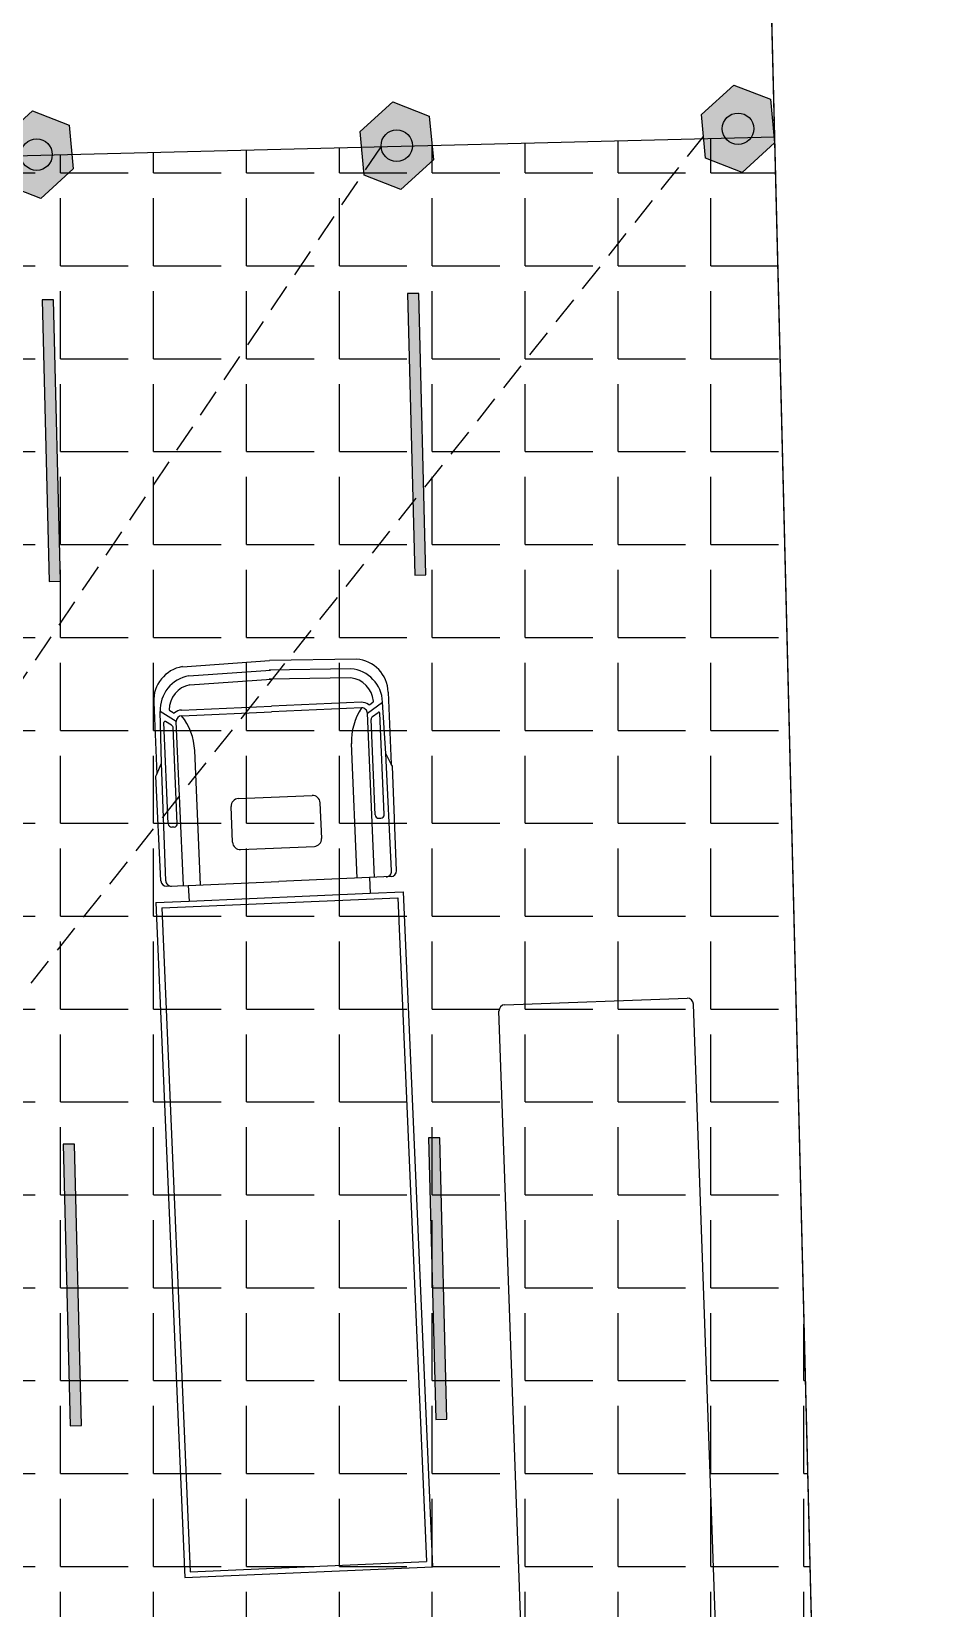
# Model space of a CAD drawing. Header units: metres. Extents: x 668617 to 675126, y 2286318 to 2293677.
# Drawn here: x 669905.52 to 669913.65, y 2287280.78 to 2287294.78 of the extents above; entities that cross this region are included whole.
import ezdxf

# ---------------------------------------------------------------- set-up
doc = ezdxf.new("R2010")
doc.units = ezdxf.units.M
doc.header["$MEASUREMENT"] = 0
doc.linetypes.add('HIDDEN', pattern=[0.375, 0.25, -0.125])
for name, color, linetype in [('0_GUIA', 6, 'Continuous'), ('0_LINEA_INDICADOR_SEÑAL', 253, 'Continuous'), ('DMTG-PB-BANQUETAS', 251, 'Continuous'), ('DMTG-SH-LINEA DISCONTINUA', 252, 'Continuous'), ('DMTG-ZONA-TRABAJO', 250, 'Continuous'), ('IAF-R', 7, 'Continuous')]:
    doc.layers.add(name, color=color, linetype=linetype)

# ---------------------------------------------------------------- blocks, each defined once
blk = doc.blocks.new('vh26-a')
for p, q in [((15460, 9446), (15460, 11696)), ((28885, 11771), (15535, 11771)), ((28960, 9446), (28960, 11696)), ((29120, 11696), (28960, 11696)), ((29510, 11621), (30560, 11621)), ((29510, 11121), (29510, 11621)), ((30560, 11621), (30560, 11196)), ((30710, 11621), (30710, 11421)), ((30710, 11621), (32062, 11621)), ((31510, 11621), (31510, 11421)), ((32307, 11621), (33585, 11621)), ((32360, 11496), (32582, 11207)), ((33635, 11621), (33710, 11621)), ((29120, 11471), (28960, 11471)), ((29120, 11396), (28960, 11396)), ((30660, 11421), (30660, 9721)), ((30660, 11421), (31960, 11396)), ((30785, 11369), (30785, 11318)), ((30785, 11369), (31671, 11351)), ((30785, 11318), (31575, 11303)), ((31575, 11303), (31671, 11351)), ((31710, 11296), (31810, 11346)), ((31710, 11296), (31760, 11246)), ((31810, 11346), (31910, 11321)), ((31910, 11321), (31960, 11271)), ((31960, 11396), (32310, 11246)), ((32432, 11228), (32310, 11371)), ((33510, 11371), (33610, 11371)), ((33610, 11371), (33610, 11121)), ((33685, 11050), (33685, 11371)), ((33760, 11371), (33760, 9771)), ((29120, 11171), (28960, 11171)), ((28960, 11121), (29660, 11121)), ((30660, 11196), (29660, 11196)), ((29660, 11196), (29660, 9946)), ((30710, 11271), (30710, 9871)), ((31760, 11246), (31785, 10571)), ((32010, 10571), (31960, 11271)), ((32310, 11246), (33710, 11046)), ((33410, 11271), (32535, 11271)), ((33410, 11271), (33410, 11221)), ((33510, 11121), (33610, 11121)), ((33535, 11121), (33535, 11075)), ((28946, 10571), (29385, 10978)), ((28960, 11046), (29660, 11046)), ((28960, 10720), (29311, 11046)), ((29385, 11046), (29385, 10096)), ((29435, 10096), (29435, 11046)), ((33585, 11066), (33585, 10076)), ((33710, 10096), (33710, 11046)), ((29385, 10164), (28946, 10571)), ((29385, 10596), (28973, 10596)), ((29385, 10546), (28973, 10546)), ((29660, 10596), (29435, 10596)), ((29435, 10546), (29660, 10546)), ((31760, 9896), (31785, 10571)), ((31785, 10571), (32010, 10571)), ((31785, 10571), (32010, 10571)), ((32010, 10571), (31960, 9871)), ((33585, 10571), (32310, 10571)), ((29311, 10096), (28960, 10421)), ((29660, 10096), (28960, 10096)), ((28960, 10021), (29660, 10021)), ((29120, 9971), (28960, 9971)), ((29535, 9521), (29535, 10021)), ((30660, 9946), (29660, 9946)), ((30560, 9946), (30560, 9521)), ((32310, 9896), (33710, 10096)), ((32360, 9646), (32582, 9935)), ((33410, 9871), (33410, 9921)), ((33510, 10021), (33610, 10021)), ((33535, 10021), (33535, 10067)), ((33610, 9771), (33610, 10021)), ((33685, 10092), (33685, 9771)), ((29120, 9746), (28960, 9746)), ((30660, 9721), (31960, 9746)), ((30785, 9823), (31575, 9839)), ((30785, 9773), (30785, 9823)), ((30785, 9773), (31671, 9790)), ((31575, 9839), (31671, 9790)), ((31710, 9846), (31760, 9896)), ((31710, 9846), (31810, 9796)), ((31810, 9796), (31910, 9821)), ((31910, 9821), (31960, 9871)), ((31960, 9746), (32310, 9896)), ((32432, 9913), (32310, 9771)), ((33410, 9871), (32535, 9871)), ((33510, 9771), (33610, 9771)), ((29120, 9671), (28960, 9671)), ((30710, 9721), (30710, 9521)), ((31510, 9721), (31510, 9521)), ((28885, 9371), (15535, 9371)), ((29120, 9446), (28960, 9446)), ((29510, 9521), (30560, 9521)), ((32062, 9521), (30710, 9521)), ((33585, 9521), (32307, 9521)), ((33635, 9521), (33710, 9521))]:
    blk.add_line(p, q)
for centre, radius in [((32185, 11496), 175), ((32185, 11496), 100), ((30335, 11371), 50), ((33660, 10571), 50), ((30335, 9771), 50), ((32185, 9646), 175), ((32185, 9646), 100)]:
    blk.add_circle(centre, radius)
for centre, radius, start, end in [((15535, 11696), 75, 90, 180), ((28885, 11696), 75, 0, 90), ((29019, 11583), 152, 312.075, 47.925), ((30385, 11321), 925, 161.0754, 192.4869), ((29685, 11321), 925, 352.2336, 18.9246), ((33304, 11446), 331, 346.9139, 31.8908), ((32097, 11183), 1599, 6.736, 15.8839), ((32172, 11183), 1599, 6.736, 15.8839), ((29019, 11283), 152, 312.075, 47.925), ((33510, 11271), 100, 90, 180), ((33572, 11308), 62.5, 306.8699, 53.1301), ((33510, 11221), 100, 180, 270), ((33572, 11183), 62.5, 306.8699, 53.1301), ((29019, 9858), 152, 312.075, 47.925), ((30385, 9821), 925, 167.5131, 198.9246), ((29685, 9821), 925, 341.0754, 7.7664), ((33510, 9921), 100, 90, 180), ((33572, 9958), 62.5, 306.8699, 53.1301), ((33510, 9871), 100, 180, 270), ((33304, 9696), 331, 328.1092, 13.0861), ((33572, 9833), 62.5, 306.8699, 53.1301), ((32097, 9958), 1599, 344.1161, 353.264), ((32172, 9958), 1599, 344.1161, 353.264), ((29019, 9558), 152, 312.075, 47.925), ((15535, 9446), 75, 180, 270), ((28885, 9446), 75, 270, 0)]:
    blk.add_arc(centre, radius, start, end)
blk = doc.blocks.new('camion planta')
for p, q in [((6, 1.1), (0, 1.1)), ((0, 1.1), (0, -1.1)), ((0.05, 1.05), (0.05, -1.05)), ((5.95, 1.05), (0.05, 1.05)), ((5.95, 1.05), (5.95, -1.05)), ((6, 1.1), (6, 0.805)), ((6.14, 0.997), (6.14, 0.805)), ((6.19, 1.047), (7.12, 1.051)), ((6.19, 1.004), (7.235, 0.997)), ((7.12, 1.051), (7.139, 1.042)), ((7.779, 1.042), (7.139, 1.042)), ((7.139, 1.042), (7.235, 0.997)), ((7.235, 0.997), (7.692, 0.988)), ((7.598, 0.849), (7.692, 0.988)), ((6.14, 0.849), (7.598, 0.849)), ((6.663, 0.909), (6.663, 0.929)), ((6.693, 0.959), (7.594, 0.959)), ((6.693, 0.879), (7.542, 0.879)), ((7.567, 0.893), (7.602, 0.944)), ((7.676, 0.874), (7.695, 0.903)), ((6.14, 0.805), (6, 0.805)), ((6, 0.805), (6, -0.805)), ((6.14, 0.805), (6.14, 0)), ((7.648, 0.799), (7.648, 0)), ((7.698, 0.799), (7.698, 0)), ((7.918, 0.714), (7.939, -0.008)), ((7.998, 0.72), (8.019, -0.006)), ((8.082, 0.774), (8.105, 0)), ((6.14, 0.697), (7.335, 0.697)), ((6.438, 0.328), (6.438, -0.328)), ((6.506, 0.396), (6.823, 0.396)), ((6.891, 0.328), (6.891, -0.328)), ((7.918, -0.714), (7.939, 0.008)), ((7.998, -0.72), (8.019, 0.006)), ((6.14, -0.805), (6.14, 0)), ((7.648, -0.8), (7.648, 0)), ((7.698, -0.8), (7.698, 0)), ((8.082, -0.775), (8.105, 0)), ((6.506, -0.396), (6.823, -0.396)), ((6.14, -0.697), (7.335, -0.697)), ((6.14, -0.805), (6, -0.805)), ((6, -0.805), (6, -1.1)), ((6.14, -0.997), (6.14, -0.805)), ((6.14, -0.85), (7.598, -0.85)), ((6.663, -0.91), (6.663, -0.93)), ((6.693, -0.88), (7.542, -0.88)), ((6.693, -0.96), (7.594, -0.96)), ((7.567, -0.893), (7.602, -0.944)), ((7.598, -0.85), (7.692, -0.988)), ((7.676, -0.874), (7.695, -0.903)), ((6, -1.1), (0, -1.1)), ((5.95, -1.05), (0.05, -1.05)), ((6.19, -1.004), (7.235, -0.997)), ((6.19, -1.047), (7.12, -1.051)), ((7.12, -1.051), (7.139, -1.042)), ((7.139, -1.042), (7.235, -0.997)), ((7.779, -1.042), (7.139, -1.042)), ((7.235, -0.997), (7.692, -0.988))]:
    blk.add_line(p, q)
for centre, radius, start, end in [((6.19, 0.997), 0.05, 90.221, 180), ((6.19, 0.954), 0.05, 89.6573, 180), ((7.695, 0.682), 0.306, 7.1101, 90.471), ((7.779, 0.736), 0.306, 7.1101, 90), ((6.693, 0.929), 0.03, 90, 180), ((6.693, 0.909), 0.03, 180, 270), ((7.542, 0.909), 0.03, 270, 325.8642), ((7.594, 0.949), 0.01, 325.8642, 90), ((7.598, 0.799), 0.05, 0, 90), ((7.684, 0.869), 0.01, 145.8642, 218.9833), ((7.598, 0.799), 0.1, 0, 38.9833), ((7.703, 0.897), 0.01, 87.6503, 145.8642), ((7.695, 0.682), 0.226, 8.0464, 87.6503), ((7.333, 1.232), 0.535, 270.1692, 306.0617), ((6.506, 0.328), 0.0679, 90, 180), ((6.823, 0.328), 0.0679, 0, 90), ((6.506, -0.328), 0.0679, 180, 270), ((6.823, -0.328), 0.0679, 270, 0), ((7.333, -1.232), 0.535, 53.9383, 89.8308), ((7.598, -0.8), 0.05, 270, 0), ((7.598, -0.8), 0.1, 321.0167, 0), ((7.695, -0.682), 0.306, 269.529, 352.8899), ((7.695, -0.682), 0.226, 272.3497, 351.9536), ((7.779, -0.737), 0.306, 270, 352.8899), ((6.19, -0.954), 0.05, 180, 270.3427), ((6.693, -0.91), 0.03, 90, 180), ((6.693, -0.93), 0.03, 180, 270), ((7.542, -0.91), 0.03, 34.1358, 90), ((7.594, -0.95), 0.01, 270, 34.1358), ((7.684, -0.869), 0.01, 141.0167, 214.1358), ((7.703, -0.898), 0.01, 214.1358, 272.3497), ((6.19, -0.997), 0.05, 180, 269.779)]:
    blk.add_arc(centre, radius, start, end)
blk = doc.blocks.new('*U360')
for points in [[(-0.807, 49.994), (-0.85, 52.493), (-0.95, 52.492), (-0.907, 49.992)], [(-0.679, 42.495), (-0.722, 44.994), (-0.822, 44.993), (-0.779, 42.493)]]:
    blk.add_hatch(color=252).paths.add_polyline_path(points)
for points in [[(-0.807, 49.994), (-0.85, 52.493), (-0.95, 52.492), (-0.907, 49.992)], [(-0.679, 42.495), (-0.722, 44.994), (-0.822, 44.993), (-0.779, 42.493)]]:
    blk.add_lwpolyline(points, close=True)
blk = doc.blocks.new('*U359')
for points in [[(-0.803, 49.729), (-0.846, 52.229), (-0.946, 52.227), (-0.903, 49.727)], [(-0.674, 42.23), (-0.717, 44.73), (-0.817, 44.728), (-0.774, 42.229)]]:
    blk.add_hatch(color=252).paths.add_polyline_path(points)
for points in [[(-0.803, 49.729), (-0.846, 52.229), (-0.946, 52.227), (-0.903, 49.727)], [(-0.674, 42.23), (-0.717, 44.73), (-0.817, 44.728), (-0.774, 42.229)]]:
    blk.add_lwpolyline(points, close=True)
blk = doc.blocks.new('INDICADOR')
at = {"layer": 'IAF-R', "linetype": 'Continuous'}
h = blk.add_hatch(color=256, dxfattribs=at)
h.dxf.hatch_style = 1
h.paths.add_polyline_path([(0, 0.25), (-0.25, 0.125), (-0.25, -0.125), (0, -0.25), (0.25, -0.125), (0.25, 0.125)])
h.paths.add_polyline_path([(0.1, 0, -1), (-0.1, 0, -1)], flags=16)
h = blk.add_hatch(color=30, dxfattribs=at)
h.dxf.hatch_style = 1
h.paths.add_polyline_path([(-0.1, 0, 1), (0.1, 0, 1)])
at = {"layer": 'IAF-R', "linetype": 'Continuous', "flags": 128}
blk.add_lwpolyline([(-0.25, -0.125), (-0.25, 0.125), (0, 0.25), (0.25, 0.125), (0.25, -0.125), (0, -0.25)], close=True, dxfattribs=at)
at = {"layer": 'IAF-R', "linetype": 'Continuous'}
blk.add_circle((0, 0), 0.1, dxfattribs=at)

msp = doc.modelspace()

# ---------------------------------------------------------------- hatches: boundary and pattern name
at = {"layer": 'DMTG-ZONA-TRABAJO', "ltscale": 3}
h = msp.add_hatch(dxfattribs=at)
h.set_pattern_fill('ANGLE', color=30, scale=3)
h.set_pattern_definition([(0, (0, 0), (0, 0.825), [0.6, -0.225]), (90, (0, 0), (-0.825, 5e-17), [0.6, -0.225])])
h.paths.add_polyline_path([(669898.72535, 2287293.51272), (669912.1139, 2287293.84486), (669912.86971, 2287263.37755), (669899.92572, 2287263.05644)])

# ---------------------------------------------------------------- linework, layer by layer
at = {"layer": '0_GUIA', "color": 6}
msp.add_lwpolyline([(669898.72535, 2287293.51272), (669912.1139, 2287293.84486), (669912.86971, 2287263.37755), (669899.92572, 2287263.05644)], close=True, dxfattribs=at)
at = {"layer": '0_LINEA_INDICADOR_SEÑAL', "color": 252, "linetype": 'HIDDEN'}
for points in [[(669894.55364, 2287272.52646), (669911.48411, 2287293.84987)], [(669894.66447, 2287273.02041), (669908.62135, 2287293.75822)]]:
    msp.add_lwpolyline(points, dxfattribs=at)
at = {"layer": 'DMTG-PB-BANQUETAS'}
for points in [[(669926.27543, 2287287.50683), (669925.66027, 2287312.30473, 0.41449525), (669920.533, 2287317.17907), (669916.53433, 2287317.07602, 0.41393193), (669911.66467, 2287311.95369), (669912.1139, 2287293.84486)], [(669911.66467, 2287311.95369), (669913.46213, 2287239.49661, 0.72469935), (669927.45782, 2287239.84381), (669925.66027, 2287312.30473)]]:
    msp.add_lwpolyline(points, format="xyb", dxfattribs=at)

# ---------------------------------------------------------------- block references
at = {"rotation": 92.46766612321424}
msp.add_blockref('camion planta', (669907.97803, 2287281.09915), dxfattribs=at)
at = {"xscale": 0.0007200000000000002, "yscale": 0.0007200000000000002, "zscale": 0.0007200000000000002, "rotation": 272.0454084888872}
msp.add_blockref('vh26-a', (669902.52623, 2287297.01999), dxfattribs=at)
at = {"layer": 'DMTG-SH-LINEA DISCONTINUA', "rotation": 0.4467605927505517}
for name, p in [('*U359', (669906.96421, 2287240.17903)), ('*U360', (669910.21633, 2287239.97118))]:
    msp.add_blockref(name, p, dxfattribs=at)
at = {"layer": 'IAF-R', "xscale": 1.395377809672614, "yscale": 1.395377809672614, "zscale": 1.395377809672614, "rotation": 68.77800663832473}
for p in [(669911.79114, 2287293.91776), (669908.76059, 2287293.76734), (669905.56177, 2287293.68799)]:
    msp.add_blockref('INDICADOR', p, dxfattribs=at)

doc.saveas('drawing.dxf')
